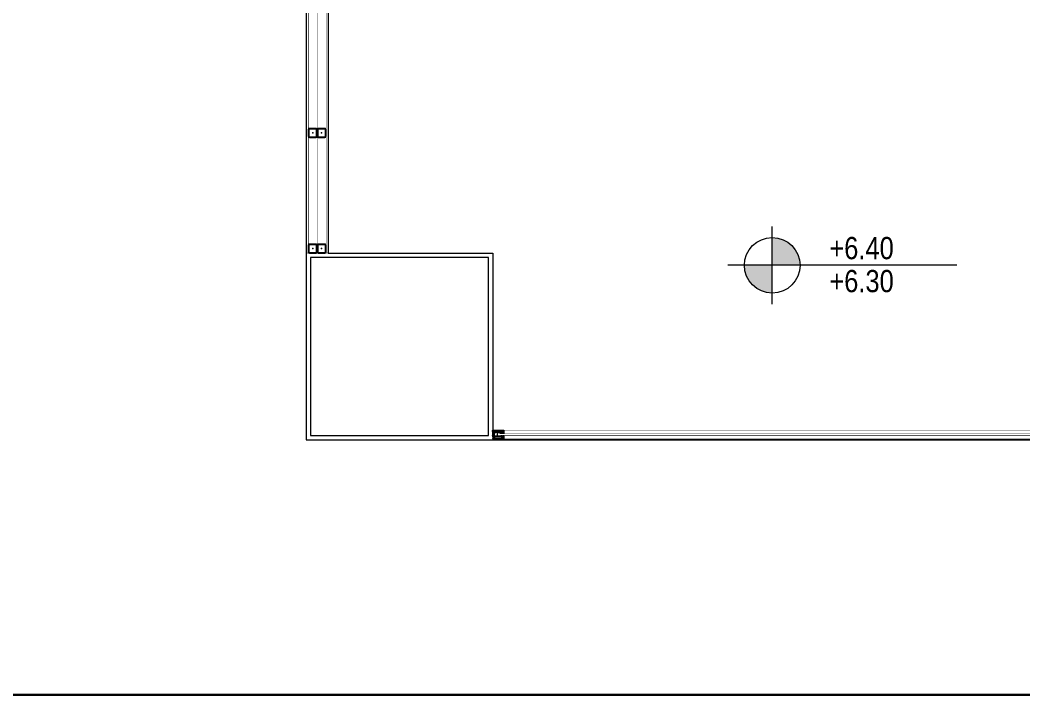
# Model space of a CAD drawing. Extents: x -1457 to 23780, y -2071 to 4205.
# Drawn here: x 8396.9 to 8847.9, y 2248.3 to 2551.7 of the extents above; entities that cross this region are included whole.
import ezdxf
from ezdxf.enums import TextEntityAlignment as Align

# ---------------------------------------------------------------- set-up
doc = ezdxf.new("R2010")
doc.units = 0
doc.header["$MEASUREMENT"] = 0
doc.linetypes.add('HIDDEN', pattern=[0.375, 0.25, -0.125])
doc.layers.get('0').update_dxf_attribs({"color": 9, "lineweight": 9})
for name, color, linetype, lineweight in [('10', 9, 'Continuous', 9), ('E-KABLO', 7, 'Continuous', 30), ('M-TEFRIS2-015', 129, 'Continuous', 9), ('M-TEFRIS2-015 @ 1', 129, 'Continuous', 9)]:
    doc.layers.add(name, color=color, linetype=linetype, lineweight=lineweight)
doc.styles.add('Arial', font='arial.ttf', dxfattribs={"height": 2.5})
doc.styles.add('MuuM_TEXT-STANDART', font='ARIALN.TTF')
pattern_1 = [(225, (-604.72494, -2171.82614), (-0.0883883476, 0.0883883476), []), (135, (-604.72494, -2171.82614), (0.0883883476, 0.0883883476), [])]

# ---------------------------------------------------------------- blocks, each defined once
blk = doc.blocks.new('0_elevationtarget-p')
h = blk.add_hatch(color=256)
h.paths.add_polyline_path([(2.5, 0, 0.414214), (0, 2.5), (0, 0)])
h.paths.add_polyline_path([(0, 0), (-2.5, 0, 0.414214), (0, -2.5)])
blk.add_line((0, -3.5), (0, 3.5))
blk.add_lwpolyline([(16.605, 0), (-4, 0)])
blk.add_circle((0, 0), 2.5)
at = {"style": 'Arial'}
blk.add_attdef('BITMISKOT', text='', height=2, dxfattribs=at).set_placement((4.5, 0), align=Align.BOTTOM_LEFT)
blk.add_attdef('KABAKOT', text='', height=2, dxfattribs=at).set_placement((4.5, -0.592), align=Align.TOP_LEFT)
blk = doc.blocks.new('p-kolon_80x80')
blk.add_lwpolyline([(-40, -40), (40, -40), (40, 40), (-40, 40)], close=True)
blk = doc.blocks.new('Prf-40x40')
for points in [[(1.5, -2), (-1.5, -2, -0.414214), (-2, -1.5), (-2, 1.5, -0.414214), (-1.5, 2), (1.5, 2, -0.414214), (2, 1.5), (2, -1.5, -0.414214)], [(1.5, -1.7), (-1.5, -1.7, -0.414214), (-1.7, -1.5), (-1.7, 1.5, -0.414214), (-1.5, 1.7), (1.5, 1.7, -0.414214), (1.7, 1.5), (1.7, -1.5, -0.414214)]]:
    blk.add_lwpolyline(points, format="xyb", close=True)
blk.add_point((0, 0))
blk = doc.blocks.new('p-strahle-alüminyumdoğramaprofili')
at = {"layer": '10'}
h = blk.add_hatch(dxfattribs=at)
h.set_pattern_fill('NET', color=256, angle=315, style=0)
h.set_pattern_definition(pattern_1)
h.paths.add_polyline_path([(-4.62, 2.65), (-4.68, 2.65), (-4.72, 2.75), (-4.72, 2.8), (-4.69, 2.8), (-4.69, 2.92), (-4.98, 2.92), (-4.98, 2.8), (-4.95, 2.8), (-4.99, 2.65), (-5.08, 2.66), (-5.25, 2.28), (-5.14, 2.28), (-5.14, 2.33), (-4.98, 2.52, 0.2599), (-4.9, 2.28), (-4.66, 2.28, 0.382682)])
h.paths.add_polyline_path([(-4.86, 2.52), (-4.67, 2.52, -2.16717)], flags=16)
h = blk.add_hatch(dxfattribs=at)
h.set_pattern_fill('NET', color=256, angle=315, style=0)
h.set_pattern_definition(pattern_1)
h.paths.add_polyline_path([(-4.62, 0.88), (-4.68, 0.88), (-4.72, 0.77), (-4.72, 0.73), (-4.69, 0.73), (-4.69, 0.6), (-4.98, 0.6), (-4.98, 0.73), (-4.95, 0.73), (-4.99, 0.88), (-5.08, 0.87), (-5.25, 1.24), (-5.14, 1.24), (-5.14, 1.2), (-4.98, 1.01, -0.2599), (-4.9, 1.24), (-4.66, 1.24, -0.382682)])
h.paths.add_polyline_path([(-4.86, 1), (-4.67, 1, 2.16717)], flags=16)
h = blk.add_hatch(dxfattribs=at)
h.set_pattern_fill('NET', color=256, angle=315, style=0)
h.set_pattern_definition([(225, (-608.45214, -2173.53612), (-0.0883883476, 0.0883883476), []), (135, (-608.45214, -2173.53612), (0.0883883476, 0.0883883476), [])])
h.paths.add_polyline_path([(-3.45, 2.28), (-3.45, 2.57), (-4.49, 2.57), (-4.49, 2.28)])
h = blk.add_hatch(dxfattribs=at)
h.set_pattern_fill('NET', color=256, angle=315, style=0)
h.set_pattern_definition([(225, (-608.45214, -2180.04526), (-0.0883883476, 0.0883883476), []), (135, (-608.45214, -2180.04526), (0.0883883476, 0.0883883476), [])])
h.paths.add_polyline_path([(-3.45, 0.93), (-3.45, 1.24), (-4.49, 1.24), (-4.49, 0.93)])
h = blk.add_hatch(dxfattribs=at)
h.set_pattern_fill('NET', color=256, angle=315, style=0)
h.set_pattern_definition([(225, (-629.50454, -2177.58922), (-0.0883883476, 0.0883883476), []), (135, (-629.50454, -2177.58922), (0.0883883476, 0.0883883476), [])])
h.paths.add_polyline_path([(0, 0.68), (0, 1.75), (-0.18, 1.75), (-0.18, 0.68)])
for points in [[(-5.08, 2.66), (-5.25, 2.28)], [(-5.09, 0.88), (-5.25, 1.24)], [(-4.98, 2.52), (-5.14, 2.33), (-5.14, 2.28)], [(-4.98, 1.01), (-5.14, 1.2), (-5.14, 1.24)], [(-4.92, 3.6), (-4.92, 3.16), (-4.61, 3.16), (-4.61, 2.87), (-4.52, 2.87), (-4.62, 2.65), (-4.68, 2.65), (-4.72, 2.75), (-4.72, 2.8), (-4.69, 2.8), (-4.69, 3.05), (-4.98, 3.05), (-4.98, 2.8), (-4.95, 2.8), (-4.99, 2.65), (-5.08, 2.66), (-5.07, 3.76), (-0.11, 3.76)], [(-4.69, 2.92), (-4.98, 2.92)], [(-4.71, 0.6), (-4.98, 0.6)], [(-2.83, 0.2), (-2.67, 0.2), (-2.67, -0.04), (-4.87, -0.04), (-4.87, 0.19), (-4.57, 0.19), (-4.57, 0.73), (-2.67, 0.73)], [(-4.52, 2.87), (-4.49, 2.87), (-4.49, 2.26)], [(-4.49, 0.93), (-4.49, 0.93), (-4.49, 1.26)], [(-3.45, 2.26), (-3.45, 2.57)], [(-3.45, 1.26), (-3.45, 0.93)], [(-2.08, 0.93), (-2.08, 2.57)], [(-0.18, 0.68), (0, 0.68), (0, 1.75)], [(-0.18, 1.75), (0, 1.75)]]:
    blk.add_lwpolyline(points, dxfattribs=at)
for points in [[(-0.18, 2.74), (-0.18, 2.21), (0, 2.21), (0, 2.08), (-0.18, 2.08), (-0.18, 0.43), (0, 0.43), (0, 0), (-0.12, 0), (-0.12, -0.24), (-5.09, -0.24), (-5.09, 0.88), (-4.98, 0.88), (-4.94, 0.7), (-4.99, 0.7), (-4.99, 0.33), (-4.71, 0.33), (-4.71, 0.88), (-4.56, 0.88), (-4.52, 0.93), (-1.28, 0.93), (-1.2, 1.22), (-0.9, 1.22), (-0.9, 0.62), (-0.58, 0.62), (-0.58, 2.74)], [(-2.03, 0.78), (-1.35, 0.78), (-1.35, 0.08), (-1.28, 0.04), (-1.28, -0.04), (-2.09, -0.04), (-2.09, 0.1), (-2.03, 0.15)]]:
    blk.add_lwpolyline(points, close=True, dxfattribs=at)
for points in [[(-0.57, 3.26), (-0.57, 3.62), (-4.89, 3.62), (-4.89, 3.65, 0.561743), (-4.97, 3.66, 0.595966), (-4.92, 3.6, -2.204878)], [(-4.67, 2.52), (-4.86, 2.52, 1)], [(-4.67, 1), (-4.86, 1, -1)], [(-4.61, 2.87), (-4.49, 3.45, -0.833203), (-4.18, 3.44, -0.447088)], [(-4.49, 2.57), (-1.23, 2.57, -0.414214), (-0.9, 2.25), (-0.9, 1.22)], [(-4.18, 3.44), (-4.18, 2.99, 0.414214), (-4.07, 2.89), (-0.82, 2.89), (-0.82, 3.62)], [(-2.67, 0.73), (-2.67, 0.32), (-2.83, 0.32, 1), (-2.83, 0.2, -1)], [(-0.11, 3.76), (-0.11, 3.62), (-0.45, 3.62), (-0.45, 3.14, -1), (-0.66, 3.14)], [(-0.66, 3.14, -0.305404), (-0.57, 3.26, -5.773092)]]:
    blk.add_lwpolyline(points, format="xyb", dxfattribs=at)
for centre, radius, start, end in [((-4.73, 2.47), 0.253, 168.6676, 234.1258), ((-4.73, 1.06), 0.253, 125.8742, 191.3324), ((-4.77, 2.44), 0.125, 139.5402, 40.4598), ((-4.77, 1.08), 0.125, 319.5402, 220.4598), ((-4.84, 2.48), 0.273, 305.9738, 36.4289), ((-4.84, 1.04), 0.273, 323.5711, 54.0262)]:
    blk.add_arc(centre, radius, start, end, dxfattribs=at)

msp = doc.modelspace()

# ---------------------------------------------------------------- linework, layer by layer
at = {"layer": 'E-KABLO', "color": 6}
msp.add_line((7943.36, 2248.33), (10667.25, 2248.33), dxfattribs=at)
at = {"layer": 'M-TEFRIS2-015', "linetype": 'HIDDEN', "lineweight": 0}
for p, q in [((8525.5, 2803), (8525.5, 2363)), ((8535.5, 2743), (8535.5, 2447)), ((8535.5, 2447), (8609.5, 2447)), ((8609.5, 2447), (8609.5, 2363)), ((8525.5, 2363), (10472.5, 2363)), ((8609.5, 2363), (9225.5, 2363))]:
    msp.add_line(p, q, dxfattribs=at)
at = {"layer": 'M-TEFRIS2-015', "linetype": 'HIDDEN', "lineweight": 0, "const_width": 0.2}
for points in [[(8535.5, 2447), (8525.5, 2447), (8525.5, 2743), (8535.5, 2743)], [(8534.5, 2447), (8526.5, 2447), (8526.5, 2743), (8534.5, 2743)], [(8609.5, 2447), (8525.5, 2447), (8525.5, 2363), (8609.5, 2363)]]:
    msp.add_lwpolyline(points, close=True, dxfattribs=at)
for points in [[(8530.5, 2450.5), (8530.5, 2739.5)], [(8611.46, 2365.92), (9133.54, 2365.92)], [(9133.54, 2364.92), (8611.46, 2364.92)], [(9130.55, 2363.42), (8614.45, 2363.42)], [(9130.55, 2367.42), (8614.46, 2367.42)]]:
    msp.add_lwpolyline(points, dxfattribs=at)

# ---------------------------------------------------------------- block references
at = {"layer": 'M-TEFRIS2-015', "linetype": 'HIDDEN', "lineweight": 0, "xscale": -1}
for p in [(8528.5, 2501), (8532.5, 2501), (8528.5, 2449), (8532.5, 2449)]:
    msp.add_blockref('Prf-40x40', p, dxfattribs=at)
at = {"layer": 'M-TEFRIS2-015', "linetype": 'HIDDEN', "lineweight": 0}
ref = msp.add_blockref('0_elevationtarget-p', (8735.15, 2441.5), dxfattribs=dict(at, xscale=5, yscale=5, zscale=0.5))
ref.add_attrib('BITMISKOT', ' +6.40', dxfattribs={"layer": '0', "height": 10, "style": 'MuuM_TEXT-STANDART'}).set_placement((8757.65, 2441.23), align=Align.BOTTOM_LEFT)
ref.add_attrib('KABAKOT', ' +6.30', dxfattribs={"layer": '0', "height": 10, "style": 'MuuM_TEXT-STANDART'}).set_placement((8757.65, 2426.4), align=Align.BOTTOM_LEFT)
msp.add_blockref('p-kolon_80x80', (8567.5, 2405), dxfattribs=at)
at = {"layer": 'M-TEFRIS2-015 @ 1', "linetype": 'HIDDEN', "lineweight": 0, "rotation": 180}
msp.add_blockref('p-strahle-alüminyumdoğramaprofili', (8609.38, 2367.18), dxfattribs=at)

doc.saveas('drawing.dxf')
